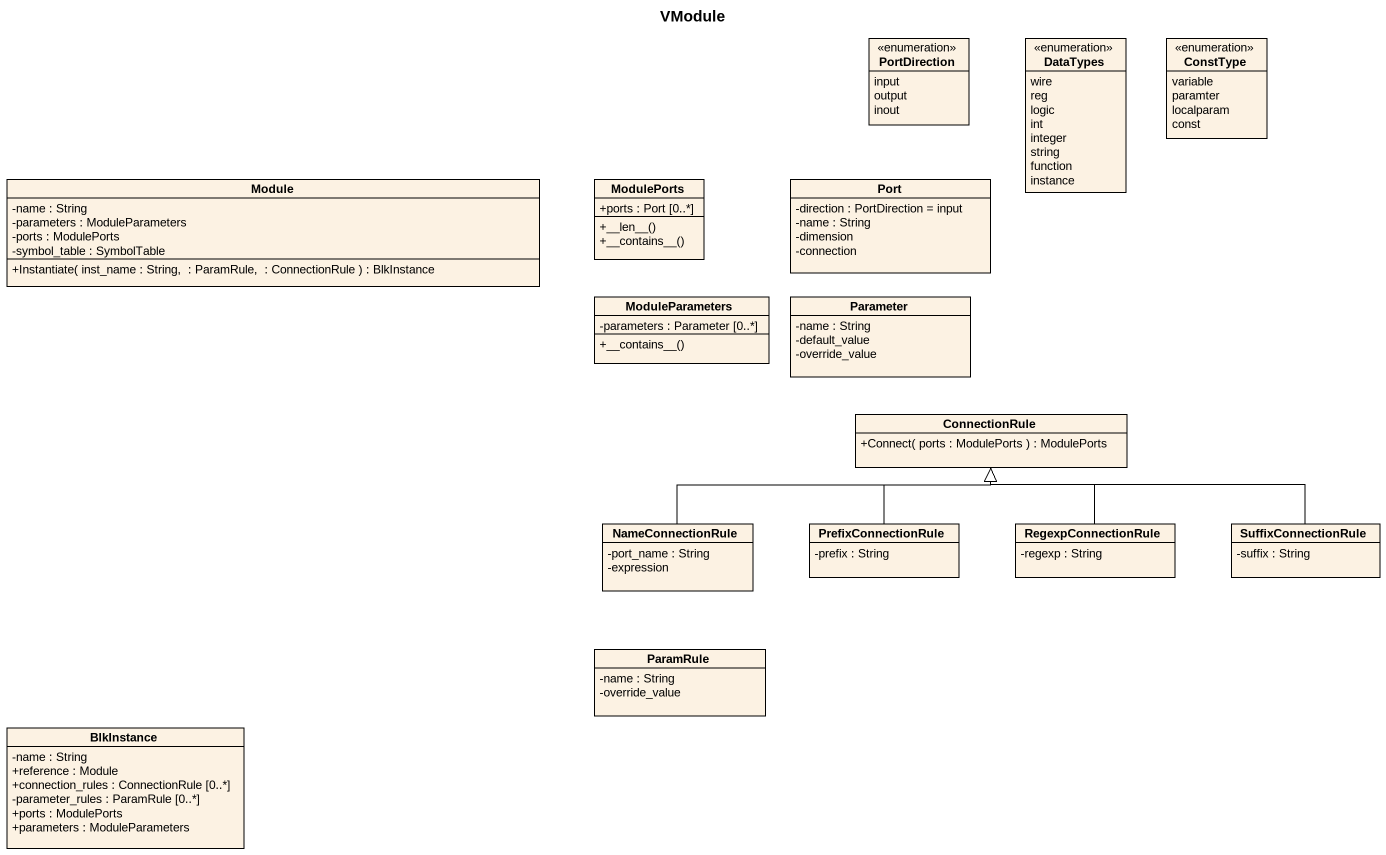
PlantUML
@startuml
title VModule
hide circle
hide empty members
skinparam classAttributeIconSize 0
enum PortDirection {
  input
  output
  inout
}
enum DataTypes {
  wire
  reg
  logic
  int
  integer
  string
  function
  instance
}
enum ConstType {
  variable
  paramter
  localparam
  const
}
class Module {
  -name : String
  -parameters : ModuleParameters
  -ports : ModulePorts
  -symbol_table : SymbolTable
  +Instantiate( inst_name : String,  : ParamRule,  : ConnectionRule ) : BlkInstance
}
class ModulePorts {
  +ports : Port [0..*]
  +~__len~__()
  +~__contains~__()
}
class "Port" as Port_ {
  -direction : PortDirection = input
  -name : String
  -dimension
  -connection
}
class ModuleParameters {
  -parameters : Parameter [0..*]
  +~__contains~__()
}
class Parameter {
  -name : String
  -default_value
  -override_value
}
class ConnectionRule {
  +Connect( ports : ModulePorts ) : ModulePorts
}
class NameConnectionRule {
  -port_name : String
  -expression
}
class PrefixConnectionRule {
  -prefix : String
}
class RegexpConnectionRule {
  -regexp : String
}
class SuffixConnectionRule {
  -suffix : String
}
class ParamRule {
  -name : String
  -override_value
}
class BlkInstance {
  -name : String
  +reference : Module
  +connection_rules : ConnectionRule [0..*]
  -parameter_rules : ParamRule [0..*]
  +ports : ModulePorts
  +parameters : ModuleParameters
}
NameConnectionRule -right-|> ConnectionRule
PrefixConnectionRule -up-|> ConnectionRule
RegexpConnectionRule -up-|> ConnectionRule
SuffixConnectionRule -left-|> ConnectionRule
@enduml
